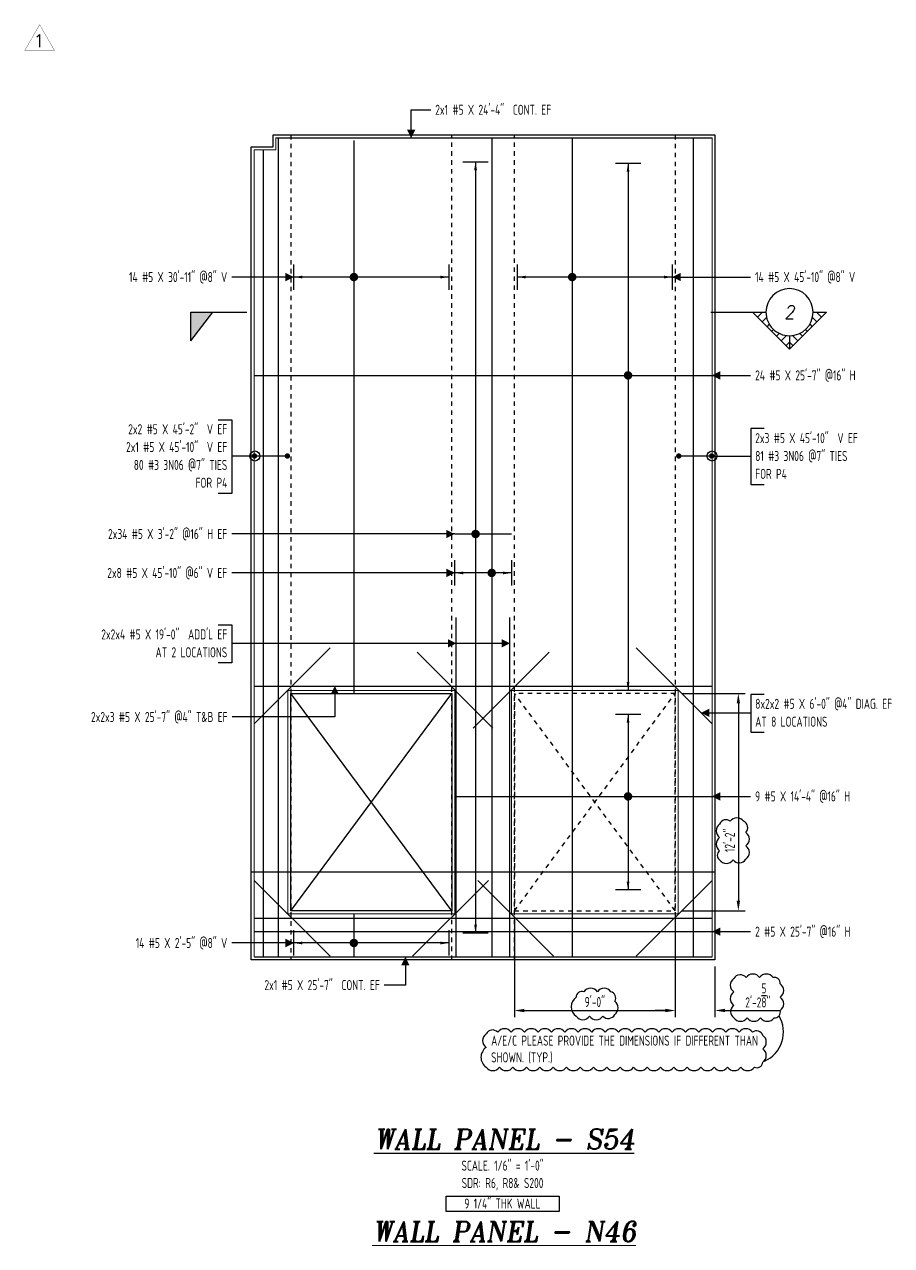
# Model space of a CAD drawing. Header units: inches. Extents: x 10095 to 38568, y -2433 to 4174.
# Drawn here: x 19230 to 19812, y 192 to 1012 of the extents above; entities that cross this region are included whole.
import ezdxf
from ezdxf.enums import TextEntityAlignment as Align

# ---------------------------------------------------------------- set-up
doc = ezdxf.new("R2010")
doc.units = ezdxf.units.IN
doc.header["$MEASUREMENT"] = 0
doc.linetypes.add('HIDDEN', pattern=[6, 3, -3])
doc.layers.get('0').update_dxf_attribs({"linetype": 'CONTINUOUS'})
doc.layers.get('Defpoints').update_dxf_attribs({"linetype": 'CONTINUOUS'})
for name, color, linetype in [('0-25', 7, 'CONTINUOUS'), ('0-25TEXT', 7, 'CONTINUOUS'), ('0-35', 3, 'CONTINUOUS'), ('0-35TEXT', 3, 'CONTINUOUS'), ('0-50', 10, 'CONTINUOUS'), ('3', 3, 'CONTINUOUS'), ('BAR-LBL', 2, 'CONTINUOUS'), ('DETAIL', 83, 'CONTINUOUS'), ('Hatch', 253, 'CONTINUOUS'), ('hidden', 7, 'HIDDEN'), ('RANGELAY', 7, 'CONTINUOUS'), ('REBARS', 4, 'CONTINUOUS')]:
    doc.layers.add(name, color=color, linetype=linetype)
doc.layers.add('COVER', color=6, linetype='CONTINUOUS', lineweight=0, plot=False)
doc.styles.add('AR', font='ARCHQUIK.shx', dxfattribs={"width": 0.8})
doc.styles.add('ROMANT', font='romant')
doc.dimstyles.new('CADS_DIM_48', dxfattribs={"dimscale": 48, "dimtxt": 0.09375, "dimasz": 0.09375, "dimexe": 0.0625, "dimexo": 0.0625, "dimgap": 0.09375, "dimtad": 0, "dimtih": 1, "dimtoh": 1, "dimzin": 1, "dimdsep": 46, "dimlunit": 4, "dimtxsty": 'AR', "dimblk": 'CLOSED', "dimcen": 0.1875, "dimadec": 0, "dimazin": 0, "dimtfac": 1, "dimtofl": 0, "dimtmove": 0, "dimatfit": 1, "dimldrblk": 'DOTBLANK', "dimfxl": 1, "dimtzin": 0, "dimarcsym": 0})

# ---------------------------------------------------------------- blocks, each defined once
blk = doc.blocks.new('leadrblk')
blk.add_lwpolyline([(0, 0, 0, 1, 0), (1, 0, 1, 1, 0)], format="xyseb")
blk = doc.blocks.new('_DotBlank')
at = {"layer": '0-35', "color": 0, "lineweight": -2}
blk.add_line((-0.5, 0), (-1, 0), dxfattribs=at)
blk.add_circle((0, 0), 0.5, dxfattribs=at)
blk = doc.blocks.new('SECTARO')
at = {"linetype": 'Continuous'}
blk.add_line((33.32, 16.99), (20.13, 0), dxfattribs=at)
for p, q in [((33.32, 16.99), (33.32, 0)), ((33.32, 0), (0, 0))]:
    blk.add_line(p, q)
for points in [[(33.32, 0), (33.32, 16.99), (33.32, 0), (20.13, 0)], [(33.32, 16.99), (20.13, 0), (33.32, 0), (33.32, 16.99)]]:
    blk.add_solid(points, dxfattribs=at)
blk = doc.blocks.new('*X3')
at = {"color": 0, "linetype": 'Continuous'}
for p, q in [((-1.108, 0.278), (-1.075, 0.312)), ((-1.081, 0.217), (-1.031, 0.267)), ((-1.013, 0.197), (-0.986, 0.223)), ((-0.96, 0.161), (-0.942, 0.179)), ((-0.92, 0.112), (-0.898, 0.135)), ((-0.895, 0.05), (-0.854, 0.091)), ((-0.856, 0), (-0.81, 0.046)), ((-0.768, 0), (-0.765, 0.002))]:
    blk.add_line(p, q, dxfattribs=at)
blk = doc.blocks.new('*X2')
at = {"color": 0, "linetype": 'Continuous'}
for p, q in [((-1.108, 0.278), (-1.075, 0.312)), ((-0.96, 0.161), (-0.942, 0.179)), ((-0.856, 0), (-0.81, 0.046))]:
    blk.add_line(p, q, dxfattribs=at)
blk = doc.blocks.new('SECTNU')
at = {"linetype": 'Continuous'}
blk.add_line((-24.74, 0), (-32.81, 0), dxfattribs=at)
blk.add_line((0, 0), (-24.74, 0))
at = {"layer": '3'}
for p, q in [((-68.89, 0), (-46.81, 22.07)), ((-60.81, 0), (-68.89, 0))]:
    blk.add_line(p, q, dxfattribs=at)
at = {"layer": '3', "linetype": 'Continuous'}
blk.add_line((-46.81, 14), (-46.81, 22.07), dxfattribs=at)
at = {"layer": '3'}
for points in [[(-46.81, 22.07), (-24.74, 0), (-32.81, 0, 1)], [(-32.81, 0, 0.414214), (-46.81, 14)]]:
    blk.add_lwpolyline(points, format="xyb", dxfattribs=at)
for start, end in [(90, 180), (180, 0)]:
    blk.add_arc((-46.81, 0), 14, start, end, dxfattribs=at)
at = {"linetype": 'Continuous', "xscale": -64, "yscale": 64, "zscale": 64, "rotation": 359.9999999999999}
blk.add_blockref('*X3', (-117.73, 0), dxfattribs=at)
at = {"linetype": 'Continuous', "xscale": 64, "yscale": 64, "zscale": 64}
for name in ['*X3', '*X2']:
    blk.add_blockref(name, (24.1, 0), dxfattribs=at)
at = {"linetype": 'Continuous', "style": 'ROMANT', "oblique": 9, "width": 0.9}
blk.add_attdef('NO', text='', height=8, dxfattribs=at).set_placement((-46.81, 0), align=Align.MIDDLE)
blk = doc.blocks.new('*D48')
at = {"layer": 'Defpoints', "color": 0, "transparency": 16777216}
for p in [(19558.98, 416.66), (19666.98, 416.66), (19666.98, 349.69)]:
    blk.add_point(p, dxfattribs=at)
at = {"layer": 'DETAIL', "color": 0, "lineweight": -2, "transparency": 16777216}
for p, q in [((19558.98, 412.16), (19558.98, 345.19)), ((19666.98, 412.16), (19666.98, 345.19)), ((19565.73, 349.69), (19660.23, 349.69))]:
    blk.add_line(p, q, dxfattribs=at)
at = {"layer": 'DETAIL', "color": 0, "transparency": 16777216}
for points in [[(19565.73, 350.81), (19565.73, 348.56), (19558.98, 349.69)], [(19660.23, 350.81), (19660.23, 348.56), (19666.98, 349.69)]]:
    blk.add_solid(points, dxfattribs=at)
at = {"layer": 'DETAIL', "color": 0, "transparency": 16777216, "insert": (19612.98, 355.43), "char_height": 6.75, "attachment_point": 5, "style": 'AR'}
blk.add_mtext('9\'-0"', dxfattribs=at)
blk = doc.blocks.new('*D49')
at = {"layer": 'Defpoints', "color": 0, "transparency": 16777216}
for p in [(19666.98, 383.66), (19693.6, 383.66), (19693.6, 349.74)]:
    blk.add_point(p, dxfattribs=at)
at = {"layer": 'DETAIL', "color": 0, "lineweight": -2, "transparency": 16777216}
for p, q in [((19666.98, 379.16), (19666.98, 345.24)), ((19693.6, 379.16), (19693.6, 345.24)), ((19660.23, 349.74), (19653.48, 349.74)), ((19700.35, 349.74), (19737.67, 349.74))]:
    blk.add_line(p, q, dxfattribs=at)
at = {"layer": 'DETAIL', "color": 0, "transparency": 16777216}
for points in [[(19660.23, 350.87), (19660.23, 348.62), (19666.98, 349.74)], [(19700.35, 350.87), (19700.35, 348.62), (19693.6, 349.74)]]:
    blk.add_solid(points, dxfattribs=at)
at = {"layer": 'DETAIL', "color": 0, "transparency": 16777216, "insert": (19722.39, 359.87), "char_height": 6.75, "attachment_point": 5, "style": 'AR'}
blk.add_mtext('2\'-2{\\H1.000000x;\\S5/8;}"', dxfattribs=at)
blk = doc.blocks.new('*D50')
at = {"layer": 'Defpoints', "color": 0, "transparency": 16777216}
for p in [(19666.98, 562.66), (19666.98, 416.66), (19709.29, 416.66)]:
    blk.add_point(p, dxfattribs=at)
at = {"layer": 'DETAIL', "color": 0, "lineweight": -2, "transparency": 16777216}
for p, q in [((19671.48, 562.66), (19713.79, 562.66)), ((19709.29, 555.91), (19709.29, 423.41)), ((19671.48, 416.66), (19713.79, 416.66))]:
    blk.add_line(p, q, dxfattribs=at)
at = {"layer": 'DETAIL', "color": 0, "transparency": 16777216}
for points in [[(19708.17, 555.91), (19710.42, 555.91), (19709.29, 562.66)], [(19708.17, 423.41), (19710.42, 423.41), (19709.29, 416.66)]]:
    blk.add_solid(points, dxfattribs=at)
at = {"layer": 'DETAIL', "color": 0, "transparency": 16777216, "insert": (19703.55, 463.97), "char_height": 6.75, "attachment_point": 5, "rotation": 90, "style": 'AR'}
blk.add_mtext('12\'-2"', dxfattribs=at)
blk = doc.blocks.new('*U1249', base_point=(19597.47, 935.97))
at = {"layer": 'REBARS', "color": 0}
blk.add_lwpolyline([(19597.78, 935.97), (19597.78, 385.97)], dxfattribs=at)
blk = doc.blocks.new('rendmark')
at = {"color": 4}
blk.add_line((0, -3), (0, 3), dxfattribs=at)
blk = doc.blocks.new('rarrow')
at = {"color": 7}
blk.add_solid([(2, -0.33), (2, 0.33), (0, 0)], dxfattribs=at)
blk = doc.blocks.new('*U1855', base_point=(19664.98, 842.21))
at = {"layer": 'RANGELAY'}
blk.add_line((19664.98, 842.21), (19560.98, 842.21), dxfattribs=at)
at = {"layer": 'RANGELAY', "xscale": 2.834645669291339, "yscale": 2.834645669291339}
for name, p, rotation in [('rendmark', (19560.98, 842.21), 359.9999969295309), ('rendmark', (19664.98, 842.21), 179.9999999999999), ('rarrow', (19560.98, 842.21), 359.9999969295309), ('rarrow', (19664.98, 842.21), 179.9999999999999)]:
    blk.add_blockref(name, p, dxfattribs=dict(at, rotation=rotation))
blk = doc.blocks.new('VPM702620')
at = {"const_width": 1}
blk.add_lwpolyline([(-0.5, 0, 1), (0.5, 0, 1)], format="xyb", close=True, dxfattribs=at)
blk = doc.blocks.new('*U812', base_point=(19519.53, 493.17))
at = {"layer": 'REBARS', "color": 0}
blk.add_lwpolyline([(19519.53, 493.49), (19691.53, 493.49)], dxfattribs=at)
blk = doc.blocks.new('*U1854', base_point=(19635.26, 548.66))
at = {"layer": 'RANGELAY'}
blk.add_line((19635.26, 548.66), (19635.26, 430.66), dxfattribs=at)
at = {"layer": 'RANGELAY', "xscale": 2.834645669291339, "yscale": 2.834645669291339}
for name, p, rotation in [('rendmark', (19635.26, 548.66), 269.9999999999999), ('rarrow', (19635.26, 548.66), 269.9999999999999), ('rarrow', (19635.26, 430.66), 89.999996929531), ('rendmark', (19635.26, 430.66), 89.999996929531)]:
    blk.add_blockref(name, p, dxfattribs=dict(at, rotation=rotation))
blk = doc.blocks.new('VPM702720')
at = {"const_width": 1}
blk.add_lwpolyline([(-0.5, 0, 1), (0.5, 0, 1)], format="xyb", close=True, dxfattribs=at)
blk = doc.blocks.new('*U1377', base_point=(19384.35, 402.35))
at = {"layer": 'REBARS', "color": 0}
blk.add_lwpolyline([(19384.35, 402.67), (19691.35, 402.67)], dxfattribs=at)
blk = doc.blocks.new('*U1375', base_point=(19384.35, 775.88))
at = {"layer": 'REBARS', "color": 0}
blk.add_lwpolyline([(19384.35, 776.19), (19691.35, 776.19)], dxfattribs=at)
blk = doc.blocks.new('*U1853', base_point=(19635.26, 918.66))
at = {"layer": 'RANGELAY'}
blk.add_line((19635.26, 918.66), (19635.26, 564.66), dxfattribs=at)
at = {"layer": 'RANGELAY', "xscale": 2.834645669291339, "yscale": 2.834645669291339}
for name, p, rotation in [('rendmark', (19635.26, 918.66), 269.9999999999999), ('rarrow', (19635.26, 918.66), 269.9999999999999), ('rarrow', (19635.26, 564.66), 89.999996929531), ('rendmark', (19635.26, 564.66), 89.999996929531)]:
    blk.add_blockref(name, p, dxfattribs=dict(at, rotation=rotation))
blk = doc.blocks.new('VPM7028C0')
at = {"const_width": 1}
blk.add_lwpolyline([(-0.5, 0, 1), (0.5, 0, 1)], format="xyb", close=True, dxfattribs=at)
blk = doc.blocks.new('*U1852', base_point=(19532.92, 919.66))
at = {"layer": 'RANGELAY'}
blk.add_line((19532.92, 919.66), (19532.92, 401.66), dxfattribs=at)
at = {"layer": 'RANGELAY', "xscale": 2.834645669291339, "yscale": 2.834645669291339}
for name, p, rotation in [('rendmark', (19532.92, 919.66), 269.9999999999999), ('rarrow', (19532.92, 919.66), 269.9999999999999), ('rarrow', (19532.92, 401.66), 89.999996929531), ('rendmark', (19532.92, 401.66), 89.999996929531)]:
    blk.add_blockref(name, p, dxfattribs=dict(at, rotation=rotation))
blk = doc.blocks.new('VPM702940')
at = {"const_width": 1}
blk.add_lwpolyline([(-0.5, 0, 1), (0.5, 0, 1)], format="xyb", close=True, dxfattribs=at)
blk = doc.blocks.new('*U682', base_point=(19518.98, 669.38))
at = {"layer": 'REBARS', "color": 0}
blk.add_lwpolyline([(19518.98, 669.69), (19556.98, 669.69)], dxfattribs=at)
blk = doc.blocks.new('*U1250', base_point=(19543.45, 935.97))
at = {"layer": 'REBARS', "color": 0}
blk.add_lwpolyline([(19543.76, 935.97), (19543.76, 385.97)], dxfattribs=at)
blk = doc.blocks.new('*U1851', base_point=(19556.98, 643.54))
at = {"layer": 'RANGELAY'}
blk.add_line((19556.98, 643.54), (19518.98, 643.54), dxfattribs=at)
at = {"layer": 'RANGELAY', "xscale": 2.834645669291339, "yscale": 2.834645669291339}
for name, p, rotation in [('rendmark', (19518.98, 643.54), 359.999996929531), ('rendmark', (19556.98, 643.54), 180), ('rarrow', (19518.98, 643.54), 359.999996929531), ('rarrow', (19556.98, 643.54), 180)]:
    blk.add_blockref(name, p, dxfattribs=dict(at, rotation=rotation))
blk = doc.blocks.new('VPM702AA0')
at = {"const_width": 1}
blk.add_lwpolyline([(-0.5, 0, 1), (0.5, 0, 1)], format="xyb", close=True, dxfattribs=at)
blk = doc.blocks.new('*U767', base_point=(19450.95, 933.97))
at = {"layer": 'REBARS', "color": 0}
blk.add_lwpolyline([(19451.26, 933.97), (19451.26, 562.97)], dxfattribs=at)
blk = doc.blocks.new('*U1850', base_point=(19514.98, 842.21))
at = {"layer": 'RANGELAY'}
blk.add_line((19514.98, 842.21), (19410.98, 842.21), dxfattribs=at)
at = {"layer": 'RANGELAY', "xscale": 2.834645669291339, "yscale": 2.834645669291339}
for name, p, rotation in [('rendmark', (19410.98, 842.21), 359.9999969295309), ('rendmark', (19514.98, 842.21), 179.9999999999999), ('rarrow', (19410.98, 842.21), 359.9999969295309), ('rarrow', (19514.98, 842.21), 179.9999999999999)]:
    blk.add_blockref(name, p, dxfattribs=dict(at, rotation=rotation))
blk = doc.blocks.new('VPM702C00')
at = {"const_width": 1}
blk.add_lwpolyline([(-0.5, 0, 1), (0.5, 0, 1)], format="xyb", close=True, dxfattribs=at)
blk = doc.blocks.new('*U1849', base_point=(19691.6, 722.06))
at = {"layer": 'REBARS', "color": 0, "const_width": 1.8}
for points in [[(19669.29, 722.96, 1), (19669.29, 721.16, 1), (19669.29, 722.96)], [(19691.41, 721.16, 1), (19691.41, 722.96, 1), (19691.41, 721.16)]]:
    blk.add_lwpolyline(points, format="xyb", dxfattribs=at)
at = {"layer": 'REBARS', "color": 0}
blk.add_lwpolyline([(19691.41, 722.06), (19669.29, 722.06)], dxfattribs=at)
blk = doc.blocks.new('*U704', base_point=(19679.46, 385.66))
at = {"layer": 'REBARS', "color": 0}
blk.add_lwpolyline([(19679.15, 385.66), (19679.15, 935.66)], dxfattribs=at)
blk = doc.blocks.new('*U703', base_point=(19401.07, 385.66))
at = {"layer": 'REBARS', "color": 0}
blk.add_lwpolyline([(19400.76, 385.66), (19400.76, 935.66)], dxfattribs=at)
blk = doc.blocks.new('*U644', base_point=(19391.01, 385.66))
at = {"layer": 'REBARS', "color": 0}
blk.add_lwpolyline([(19390.7, 385.66), (19390.7, 927.66)], dxfattribs=at)
blk = doc.blocks.new('*U1848', base_point=(19406.85, 722.06))
at = {"layer": 'REBARS', "color": 0, "const_width": 1.8}
for points in [[(19384.54, 722.96, 1), (19384.54, 721.16, 1), (19384.54, 722.96)], [(19406.66, 721.16, 1), (19406.66, 722.96, 1), (19406.66, 721.16)]]:
    blk.add_lwpolyline(points, format="xyb", dxfattribs=at)
at = {"layer": 'REBARS', "color": 0}
blk.add_lwpolyline([(19406.66, 722.06), (19384.54, 722.06)], dxfattribs=at)
blk = doc.blocks.new('*U747', base_point=(19399.6, 935.35))
at = {"layer": 'REBARS', "color": 0}
blk.add_lwpolyline([(19399.6, 935.66), (19691.6, 935.66)], dxfattribs=at)
blk = doc.blocks.new('*U1374', base_point=(19384.6, 385.97))
at = {"layer": 'REBARS', "color": 0}
blk.add_lwpolyline([(19384.6, 385.66), (19691.6, 385.66)], dxfattribs=at)
blk = doc.blocks.new('*U587', base_point=(19531.18, 539.55))
at = {"layer": 'REBARS', "color": 0}
blk.add_lwpolyline([(19531.4, 539.33), (19582.31, 590.24)], dxfattribs=at)
blk = doc.blocks.new('*U588', base_point=(19384.13, 436.82))
at = {"layer": 'REBARS', "color": 0}
blk.add_lwpolyline([(19384.35, 437.04), (19435.26, 386.13)], dxfattribs=at)
blk = doc.blocks.new('*U589', base_point=(19384.13, 542.5))
at = {"layer": 'REBARS', "color": 0}
blk.add_lwpolyline([(19384.35, 542.28), (19435.26, 593.19)], dxfattribs=at)
blk = doc.blocks.new('*U590', base_point=(19544.77, 539.55))
at = {"layer": 'REBARS', "color": 0}
blk.add_lwpolyline([(19544.55, 539.33), (19493.64, 590.24)], dxfattribs=at)
blk = doc.blocks.new('*U591', base_point=(19691.82, 436.82))
at = {"layer": 'REBARS', "color": 0}
blk.add_lwpolyline([(19691.6, 437.04), (19640.69, 386.13)], dxfattribs=at)
blk = doc.blocks.new('*U592', base_point=(19691.82, 542.5))
at = {"layer": 'REBARS', "color": 0}
blk.add_lwpolyline([(19691.6, 542.28), (19640.69, 593.19)], dxfattribs=at)
blk = doc.blocks.new('*U593', base_point=(19534.13, 436.82))
at = {"layer": 'REBARS', "color": 0}
blk.add_lwpolyline([(19534.35, 437.04), (19585.26, 386.13)], dxfattribs=at)
blk = doc.blocks.new('*U594', base_point=(19541.82, 436.82))
at = {"layer": 'REBARS', "color": 0}
blk.add_lwpolyline([(19541.6, 437.04), (19490.69, 386.13)], dxfattribs=at)
blk = doc.blocks.new('*U1461', base_point=(19450.95, 414.66))
at = {"layer": 'REBARS', "color": 0}
blk.add_lwpolyline([(19451.26, 414.66), (19451.26, 385.66)], dxfattribs=at)
blk = doc.blocks.new('*U1847', base_point=(19514.98, 395.05))
at = {"layer": 'RANGELAY'}
blk.add_line((19514.98, 395.05), (19410.98, 395.05), dxfattribs=at)
at = {"layer": 'RANGELAY', "xscale": 2.834645669291339, "yscale": 2.834645669291339}
for name, p, rotation in [('rendmark', (19410.98, 395.05), 359.9999969295309), ('rendmark', (19514.98, 395.05), 179.9999999999999), ('rarrow', (19410.98, 395.05), 359.9999969295309), ('rarrow', (19514.98, 395.05), 179.9999999999999)]:
    blk.add_blockref(name, p, dxfattribs=dict(at, rotation=rotation))
blk = doc.blocks.new('VPM703400')
at = {"const_width": 1}
blk.add_lwpolyline([(-0.5, 0, 1), (0.5, 0, 1)], format="xyb", close=True, dxfattribs=at)
blk = doc.blocks.new('*U1372', base_point=(19384.35, 412.02))
at = {"layer": 'REBARS', "color": 0}
blk.add_lwpolyline([(19384.35, 411.71), (19691.35, 411.71)], dxfattribs=at)
blk = doc.blocks.new('*U1373', base_point=(19384.35, 567.3))
at = {"layer": 'REBARS', "color": 0}
blk.add_lwpolyline([(19384.35, 567.61), (19691.35, 567.61)], dxfattribs=at)
blk = doc.blocks.new('*U546', base_point=(19519.66, 385.66))
at = {"layer": 'REBARS', "color": 0}
blk.add_lwpolyline([(19519.98, 385.66), (19519.98, 613.66)], dxfattribs=at)
blk = doc.blocks.new('*U547', base_point=(19556.29, 385.66))
at = {"layer": 'REBARS', "color": 0}
blk.add_lwpolyline([(19555.98, 385.66), (19555.98, 613.66)], dxfattribs=at)
blk = doc.blocks.new('Rev_Tri (48)')
at = {"const_width": 0.128}
blk.add_lwpolyline([(6.69, 11.58), (13.37, 0), (0, 0)], close=True, dxfattribs=at)
at = {"color": 1, "style": 'ROMANT'}
blk.add_attdef('R', (3.93, 1.52, -0.03), '', height=5.75, dxfattribs=at)

msp = doc.modelspace()

# ---------------------------------------------------------------- linework, layer by layer
at = {"layer": '0-25'}
for p, q in [((19408.97597, 416.65942), (19516.97597, 562.65987)), ((19516.97597, 416.65942), (19408.97597, 562.65987))]:
    msp.add_line(p, q, dxfattribs=at)
at = {"layer": '0-25TEXT'}
for points in [[(19489.70305, 935.65942), (19489.70305, 954.53183), (19502.87813, 954.53183)], [(19410.97597, 842.21226), (19369.26142, 842.21226)], [(19664.97597, 842.21226), (19717.52524, 842.21226)], [(19691.52524, 776.19271), (19717.52524, 776.19271)], [(19360.26237, 746.43163), (19369.26142, 746.43163), (19369.26142, 696.93683), (19360.26237, 696.93683)], [(19726.60003, 740.43226), (19717.60097, 740.43226), (19717.60097, 702.9362), (19726.60003, 702.9362)], [(19518.97597, 669.69378), (19369.26142, 669.69378)], [(19518.97597, 643.5419), (19369.26142, 643.5419)], [(19360.26237, 608.62919), (19369.26142, 608.62919), (19369.26142, 583.13186), (19360.26237, 583.13186)], [(19555.97598, 596.25549), (19369.26142, 596.25549)], [(19438.44741, 567.6076), (19438.44741, 546.82699), (19369.48919, 546.82699)], [(19726.60003, 562.022), (19717.60097, 562.022), (19717.60097, 536.52468), (19726.60003, 536.52468)], [(19684.23017, 549.6483), (19717.60097, 549.6483)], [(19691.52524, 493.48727), (19717.52524, 493.48727)], [(19691.52524, 402.66512), (19717.52524, 402.66512)], [(19410.97597, 395.05323), (19369.26142, 395.05323)], [(19485.79512, 385.65942), (19485.79512, 366.787), (19471.6431, 366.787)]]:
    msp.add_lwpolyline(points, dxfattribs=at)
at = {"layer": '0-35'}
for points in [[(19396.97597, 937.65942), (19693.60097, 937.65942), (19693.60097, 383.65942), (19382.35097, 383.65942), (19382.35097, 929.65942), (19396.97597, 929.65942)], [(19408.97597, 562.65987), (19516.97597, 562.65987), (19516.97597, 416.65942), (19408.97597, 416.65942)]]:
    msp.add_lwpolyline(points, close=True, dxfattribs=at)
at = {"layer": '0-50'}
msp.add_lwpolyline([(19513.09429, 225.06164), (19588.98114, 225.06164), (19588.98114, 214.70528), (19513.09429, 214.70528)], close=True, dxfattribs=at)
at = {"layer": 'COVER'}
for points in [[(19398.97597, 935.65942), (19691.60097, 935.65942), (19691.60097, 385.65942), (19384.35097, 385.65942), (19384.35097, 927.65942), (19398.97597, 927.65942)], [(19406.97597, 564.65987), (19518.97597, 564.65987), (19518.97597, 414.65942), (19406.97597, 414.65942)], [(19668.97597, 564.65987), (19556.97597, 564.65987), (19556.97597, 414.65942), (19668.97597, 414.65942)]]:
    msp.add_lwpolyline(points, close=True, dxfattribs=at)
at = {"layer": 'DETAIL'}
for points in [[(19696.71666, 450.88153, 0.52056705), (19705.71666, 450.88153, 0.52056705), (19714.31741, 451.28078, 0.52056705), (19714.31741, 460.28078, 0.52056705), (19714.31741, 469.28078, 0.52056705), (19712.82899, 476.79235, 0.52056705), (19703.82899, 476.79235, 0.52056705), (19696.71666, 474.90469, 0.52056705), (19696.71666, 465.90469, 0.52056705), (19696.71666, 456.90469, 0.52056705)], [(19706.23339, 344.8091, 0.52056705), (19715.23339, 344.8091, 0.52056705), (19724.23339, 344.8091, 0.52056705), (19733.23339, 344.8091, 0.52056705), (19737.36956, 349.67293, 0.52056705), (19737.36956, 358.67293, 0.52056705), (19737.36956, 367.67293, 0.52056705), (19732.54411, 371.84747, 0.52056705), (19723.54411, 371.84747, 0.52056705), (19714.54411, 371.84747, 0.52056705), (19706.23339, 371.1582, 0.52056705), (19706.23339, 362.1582, 0.52056705), (19706.23339, 353.1582, 0.52056705)], [(19600.41526, 345.89871, 0.52056705), (19609.41526, 345.89871, 0.52056705), (19618.41526, 345.89871, 0.52056705), (19626.32012, 346.99385, 0.52056705), (19626.32012, 355.99385, 0.52056705), (19623.66591, 362.33964, 0.52056705), (19614.66591, 362.33964, 0.52056705), (19605.66591, 362.33964, 0.52056705), (19600.41526, 358.59029, 0.52056705)], [(19540.02203, 311.6646, 0.52056705), (19549.02203, 311.6646, 0.52056705), (19558.02203, 311.6646, 0.52056705), (19567.02203, 311.6646, 0.52056705), (19576.02203, 311.6646, 0.52056705), (19585.02203, 311.6646, 0.52056705), (19594.02203, 311.6646, 0.52056705), (19603.02203, 311.6646, 0.52056705), (19612.02203, 311.6646, 0.52056705), (19621.02203, 311.6646, 0.52056705), (19630.02203, 311.6646, 0.52056705), (19639.02203, 311.6646, 0.52056705), (19648.02203, 311.6646, 0.52056705), (19657.02203, 311.6646, 0.52056705), (19666.02203, 311.6646, 0.52056705), (19675.02203, 311.6646, 0.52056705), (19684.02203, 311.6646, 0.52056705), (19693.02203, 311.6646, 0.52056705), (19702.02203, 311.6646, 0.52056705), (19711.02203, 311.6646, 0.52056705), (19720.02203, 311.6646, 0.52056705), (19725.6827, 315.00393, 0.52056705), (19725.6827, 324.00393, 0.52056705), (19725.6827, 333.00393, 0.52056705), (19718.84222, 335.16346, 0.52056705), (19709.84222, 335.16346, 0.52056705), (19700.84222, 335.16346, 0.52056705), (19691.84222, 335.16346, 0.52056705), (19682.84222, 335.16346, 0.52056705), (19673.84222, 335.16346, 0.52056705), (19664.84222, 335.16346, 0.52056705), (19655.84222, 335.16346, 0.52056705), (19646.84222, 335.16346, 0.52056705), (19637.84222, 335.16346, 0.52056705), (19628.84222, 335.16346, 0.52056705), (19619.84222, 335.16346, 0.52056705), (19610.84222, 335.16346, 0.52056705), (19601.84222, 335.16346, 0.52056705), (19592.84222, 335.16346, 0.52056705), (19583.84222, 335.16346, 0.52056705), (19574.84222, 335.16346, 0.52056705), (19565.84222, 335.16346, 0.52056705), (19556.84222, 335.16346, 0.52056705), (19547.84222, 335.16346, 0.52056705), (19540.02203, 333.98365, 0.52056705), (19540.02203, 324.98365, 0.52056705)]]:
    msp.add_lwpolyline(points, format="xyb", close=True, dxfattribs=at)
msp.add_arc((19718.16388, 335.23816), 21.40268, 293.94343275, 30.69777291, dxfattribs=at)
at = {"layer": 'Hatch'}
msp.add_line((19693.60097, 442.65942), (19382.35097, 442.65942), dxfattribs=at)
at = {"layer": 'hidden'}
for p, q in [((19408.97597, 937.65942), (19408.97597, 383.65942)), ((19516.97597, 383.65942), (19516.97597, 937.65942)), ((19558.97597, 383.65942), (19558.97597, 937.65942)), ((19666.97597, 937.65942), (19666.97597, 383.65942)), ((19666.97597, 416.65942), (19558.97597, 562.65987)), ((19558.97597, 416.65942), (19666.97597, 562.65987))]:
    msp.add_line(p, q, dxfattribs=at)
msp.add_lwpolyline([(19666.97597, 562.65987), (19558.97597, 562.65987), (19558.97597, 416.65942), (19666.97597, 416.65942)], close=True, dxfattribs=at)

# ---------------------------------------------------------------- block references
ref = msp.add_blockref('SECTNU', (19690.76183, 818.63516), dxfattribs=dict(xscale=1.129181470141702, yscale=1.129181470141702, zscale=1.129181470141702, rotation=180))
ref.add_attrib('NO', '2', dxfattribs={"linetype": 'Continuous', "height": 9.03345, "style": 'ROMANT', "oblique": 9, "width": 0.9}).set_placement((19743.62186, 818.63515), align=Align.MIDDLE)
at = {"xscale": 1.129181470141702, "yscale": 1.129181470141702, "zscale": 1.129181470141702, "rotation": 180}
msp.add_blockref('SECTARO', (19379.41848, 818.63516), dxfattribs=at)
at = {"layer": '0-25', "xscale": 1.5, "yscale": 1.5, "zscale": 1.5}
msp.add_blockref('Rev_Tri (48)', (19230.31978, 994.29404, -0.15), dxfattribs=at).add_auto_attribs({'R': '1'})
at = {"layer": '0-25TEXT'}
for name, p, xscale, yscale, rotation in [('leadrblk', (19489.70305, 935.65942), 5.623937007874017, 2.250708661417324, 90.00000153523449), ('leadrblk', (19410.97597, 842.21226), 5.623937007874017, 2.250708661417324, 180.000003070469), ('VPM702C00', (19451.25771, 842.21226), 2.834645669291338, 2.834645669291338, 179.9999999999999), ('VPM702620', (19597.77949, 842.21226), 2.834645669291338, 2.834645669291338, 179.9999999999999), ('VPM7028C0', (19635.26425, 776.19271), 2.834645669291338, 2.834645669291338, 269.9999999999999), ('leadrblk', (19518.97597, 669.69378), 5.623937007874017, 2.250708661417324, 180.000003070469), ('VPM702940', (19532.91856, 669.69378), 2.834645669291338, 2.834645669291338, 269.9999999999999), ('leadrblk', (19518.97597, 643.5419), 5.623937007874017, 2.250708661417324, 180.000003070469), ('VPM702AA0', (19543.76372, 643.5419), 2.834645669291338, 2.834645669291338, 179.9999999999999), ('leadrblk', (19519.97595, 596.25549), 5.623937007874017, 2.250708661417324, 180.000003070469), ('leadrblk', (19555.97598, 596.25549), 5.623937007874017, 2.250708661417324, 180.000003070469), ('leadrblk', (19438.44741, 567.6076), 5.623937007874017, 2.250708661417324, 270.0000046057035), ('VPM702720', (19635.26425, 493.48727), 2.834645669291338, 2.834645669291338, 269.9999999999999), ('leadrblk', (19410.97597, 395.05323), 5.623937007874017, 2.250708661417324, 180.000003070469), ('VPM703400', (19451.25771, 395.05323), 2.834645669291338, 2.834645669291338, 179.9999999999999), ('leadrblk', (19485.79512, 385.65942), 5.623937007874017, 2.250708661417324, 270.0000015352345)]:
    msp.add_blockref(name, p, dxfattribs=dict(at, xscale=xscale, yscale=yscale, rotation=rotation))
at = {"layer": '0-25TEXT', "xscale": 5.623937007874017, "yscale": 2.250708661417324}
for p in [(19664.97597, 842.21225), (19691.52524, 776.19271), (19684.23017, 549.6483), (19691.52524, 493.48727), (19691.52524, 402.66512)]:
    msp.add_blockref('leadrblk', p, dxfattribs=at)
at = {"layer": 'RANGELAY'}
for name, p in [('*U1852', (19532.91856, 919.65942)), ('*U1853', (19635.26425, 918.65942)), ('*U1850', (19514.97597, 842.21226)), ('*U1855', (19664.97597, 842.21226)), ('*U1851', (19556.97597, 643.5419)), ('*U1854', (19635.26426, 548.65987)), ('*U1847', (19514.97597, 395.05323))]:
    msp.add_blockref(name, p, dxfattribs=at)
at = {"layer": 'REBARS', "color": 4}
for name, p in [('*U747', (19399.59836, 935.34692)), ('*U703', (19401.07433, 385.65942)), ('*U1250', (19543.45122, 935.97361)), ('*U1249', (19597.46698, 935.97361)), ('*U704', (19679.46201, 385.65942)), ('*U644', (19391.0116, 385.65942)), ('*U767', (19450.94521, 933.97361)), ('*U1375', (19384.35097, 775.88021)), ('*U1848', (19406.85085, 722.0592)), ('*U1849', (19691.60089, 722.05919)), ('*U682', (19518.97597, 669.38128)), ('*U546', (19519.66354, 385.65942)), ('*U547', (19556.28841, 385.65942)), ('*U589', (19384.12988, 542.49833)), ('*U592', (19691.82195, 542.49846)), ('*U590', (19544.7741, 539.54631)), ('*U587', (19531.17785, 539.54631)), ('*U1373', (19384.35097, 567.2951)), ('*U812', (19519.52524, 493.17477)), ('*U588', (19384.12984, 436.82099)), ('*U594', (19541.82211, 436.82099)), ('*U593', (19534.13, 436.82083)), ('*U591', (19691.82195, 436.82083)), ('*U1372', (19384.35097, 412.02419)), ('*U1461', (19450.94521, 414.65942)), ('*U1377', (19384.35097, 402.35262)), ('*U1374', (19384.60097, 385.97192))]:
    msp.add_blockref(name, p, dxfattribs=at)

# ---------------------------------------------------------------- texts
at = {"color": 7, "linetype": 'Continuous', "style": 'ROMANT', "oblique": 9, "width": 0.95}
msp.add_text('%%UWALL PANEL - S54', height=13.5, dxfattribs=at).set_placement((19552.40959, 256.63355), align=Align.CENTER)
at = {"layer": '0-35TEXT', "style": 'AR', "width": 0.8}
for s, height, p in [('FOR P4', 6.749831, (19720.60066, 706.68581)), ('AT 8 LOCATIONS', 6.7498312, (19720.60066, 540.27428))]:
    msp.add_text(s, height=height, dxfattribs=at).set_placement(p)
for s, height, p in [('FOR P4', 6.749831, (19366.26174, 700.68643)), ('AT 2 LOCATIONS', 6.7498312, (19366.26174, 586.88147))]:
    msp.add_text(s, height=height, dxfattribs=at).set_placement(p, align=Align.RIGHT)
for s, p in [('SCALE. 1/6" = 1\'-0"', (19551.03772, 242.18666)), ('SDR: R6, R8& S200', (19551.03772, 230.51846)), ('9 1/4" THK WALL', (19550.9608, 216.73044))]:
    msp.add_text(s, height=6.7498312, dxfattribs=at).set_placement(p, align=Align.CENTER)
at = {"layer": 'BAR-LBL', "style": 'AR', "width": 0.8}
for s, p in [('2x1 #5 X 24\'-4"  CONT. EF', (19505.87781, 951.15718)), ('14 #5 X 45\'-10" @8" V', (19720.52493, 838.83761)), ('24 #5 X 25\'-7" @16" H', (19720.52493, 772.81806)), ('2x3 #5 X 45\'-10"  V EF', (19720.60066, 730.68329)), ('81 #3 3N06 @7" TIES', (19720.60066, 718.68455)), ('8x2x2 #5 X 6\'-0" @4" DIAG. EF', (19720.60066, 552.27302)), ('9 #5 X 14\'-4" @16" H', (19720.52493, 490.11263)), ('2 #5 X 25\'-7" @16" H', (19720.52493, 399.29048))]:
    msp.add_text(s, height=6.7492913, dxfattribs=at).set_placement(p)
for s, p in [('14 #5 X 30\'-11" @8" V', (19366.26174, 838.83761)), ('2x2 #5 X 45\'-2"  V EF', (19366.26174, 736.68265)), ('2x1 #5 X 45\'-10"  V EF', (19366.26174, 724.68391)), ('80 #3 3N06 @7" TIES', (19366.26174, 712.68517)), ('2x34 #5 X 3\'-2" @16" H EF', (19366.26174, 666.31913)), ('2x8 #5 X 45\'-10" @6" V EF', (19366.26174, 640.16726)), ('2x2x4 #5 X 19\'-0"  ADD\'L EF', (19366.26174, 598.88021)), ('2x2x3 #5 X 25\'-7" @4" T&B EF', (19366.4895, 543.45235)), ('14 #5 X 2\'-5" @8" V', (19366.26174, 391.67859)), ('2x1 #5 X 25\'-7"  CONT. EF', (19468.64342, 363.41236))]:
    msp.add_text(s, height=6.7492913, dxfattribs=at).set_placement(p, align=Align.RIGHT)
at = {"layer": 'COVER', "style": 'ROMANT', "oblique": 9, "width": 0.95}
msp.add_text('%%UWALL PANEL - N46', height=13.5, dxfattribs=at).set_placement((19552.40959, 194.57218), align=Align.CENTER)
at = {"layer": 'DETAIL', "insert": (19543.37252, 332.87749), "char_height": 6.7498312, "width": 190.9524352, "attachment_point": 1, "style": 'AR'}
msp.add_mtext('A/E/C PLEASE PROVIDE THE DIMENSIONS IF DIFFERENT THAN SHOWN. (TYP.)', dxfattribs=at)

# ---------------------------------------------------------------- dimensions: what is measured, and where the dimension line sits
at = {"layer": 'DETAIL'}
dim = msp.add_linear_dim(base=(19709.29094, 416.65942), p1=(19666.97597, 562.65987), p2=(19666.97597, 416.65942), angle=90, dimstyle='CADS_DIM_48', override={"dimscale": 72, "dimgap": 0.03125, "dimtad": 1, "dimtih": 0, "dimtoh": 0, "dimdec": 3, "dimtdec": 3}, dxfattribs=at)
dim.commit()
dim.dimension.update_dxf_attribs({"geometry": '*D50', "text_midpoint": (19709.29094, 463.96808), "dimtype": 160})
for base, p1, p2, picture, middle in [((19666.97597, 349.68986), (19558.97597, 416.65942), (19666.97597, 416.65942), '*D48', (19612.97597, 355.43124)), ((19693.60097, 349.74136), (19666.97597, 383.65942), (19693.60097, 383.65942), '*D49', (19722.38546, 359.86636))]:
    dim = msp.add_linear_dim(base=base, p1=p1, p2=p2, dimstyle='CADS_DIM_48', override={"dimscale": 72, "dimgap": 0.03125, "dimtad": 1, "dimtih": 0, "dimtoh": 0, "dimdec": 3, "dimtdec": 3}, dxfattribs=at)
    dim.commit()
    dim.dimension.update_dxf_attribs({"geometry": picture, "text_midpoint": middle})

# ---------------------------------------------------------------- leaders
at = {"layer": '0-25TEXT'}
for points in [[(19384.85097, 722.05919), (19369.26142, 722.05919)], [(19691.60089, 722.05919), (19717.60097, 722.05919)]]:
    msp.add_leader(points, dimstyle='CADS_DIM_48', override={"dimscale": 72, "dimgap": 0.03125, "dimtad": 0, "dimtih": 0, "dimtoh": 0, "dimdec": 3, "dimtdec": 3}, dxfattribs=at)

doc.saveas('drawing.dxf')
